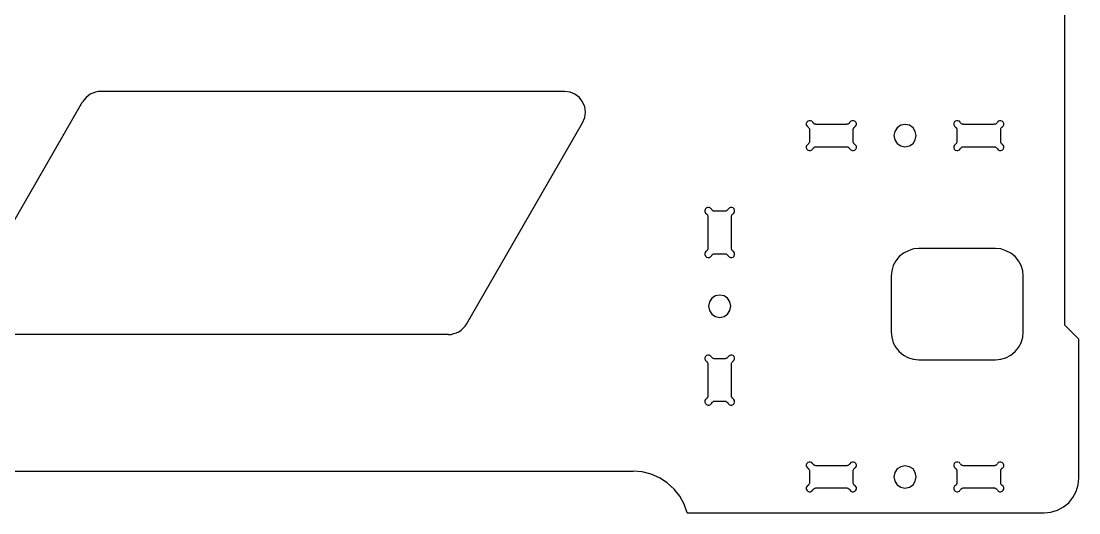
# Model space of a CAD drawing. Header units: inches. Extents: x 205 to 851, y 195 to 660.
# Drawn here: x 427.7 to 579.8, y 195.4 to 266 of the extents above; entities that cross this region are included whole.
import ezdxf

# ---------------------------------------------------------------- set-up
doc = ezdxf.new("R2010")
doc.units = ezdxf.units.IN
doc.header["$MEASUREMENT"] = 0
doc.layers.add('Capa 1', color=7, linetype='Continuous')

msp = doc.modelspace()

# ---------------------------------------------------------------- linework, layer by layer
at = {"layer": 'Capa 1', "color": 7, "lineweight": 25, "true_color": 0xffffff}
for points in [[(577.81, 222.36), (577.81, 335.84)], [(439.17, 255.94), (438.78, 255.91), (438.4, 255.83), (438.01, 255.69), (437.66, 255.52), (437.34, 255.31), (437.06, 255.06), (436.77, 254.74), (436.56, 254.42)], [(505.88, 255.94), (439.17, 255.94)], [(508.46, 251.42), (508.78, 252.17), (508.88, 252.94), (508.78, 253.72), (508.46, 254.42), (508, 255.06), (507.37, 255.52), (506.66, 255.83), (505.88, 255.94)], [(419.88, 225.5), (436.56, 254.42)], [(491.77, 222.5), (508.46, 251.42)], [(541.55, 251.5), (541.44, 251.64), (541.23, 251.71), (541.06, 251.71), (540.84, 251.64), (540.7, 251.5), (540.63, 251.32), (540.63, 251.11), (540.74, 250.93), (540.88, 250.79)], [(541.55, 251.5), (541.58, 251.42), (541.65, 251.39), (541.69, 251.32), (541.76, 251.28), (541.8, 251.28), (541.87, 251.25), (541.94, 251.25), (542.01, 251.21)], [(542.01, 251.21), (546.45, 251.21)], [(546.45, 251.21), (546.52, 251.25), (546.59, 251.25), (546.66, 251.28), (546.7, 251.28), (546.77, 251.32), (546.81, 251.39), (546.88, 251.42), (546.91, 251.5)], [(547.58, 250.79), (547.72, 250.93), (547.83, 251.11), (547.83, 251.32), (547.76, 251.5), (547.62, 251.64), (547.41, 251.71), (547.23, 251.71), (547.02, 251.64), (546.91, 251.5)], [(556.44, 249.59), (556.3, 250.19), (555.98, 250.72), (555.45, 251.07), (554.81, 251.18), (554.21, 251.07), (553.68, 250.72), (553.37, 250.19), (553.23, 249.59), (553.37, 248.96), (553.68, 248.46), (554.21, 248.11), (554.81, 247.97), (555.45, 248.11), (555.98, 248.46), (556.3, 248.96), (556.44, 249.59)], [(562.75, 251.5), (562.65, 251.64), (562.43, 251.71), (562.26, 251.71), (562.05, 251.64), (561.9, 251.5), (561.83, 251.32), (561.83, 251.11), (561.94, 250.93), (562.08, 250.79)], [(562.75, 251.5), (562.79, 251.42), (562.86, 251.39), (562.89, 251.32), (562.96, 251.28), (563, 251.28), (563.07, 251.25), (563.14, 251.25), (563.21, 251.21)], [(563.21, 251.21), (567.65, 251.21)], [(567.65, 251.21), (567.73, 251.25), (567.8, 251.25), (567.87, 251.28), (567.9, 251.28), (567.97, 251.32), (568.01, 251.39), (568.08, 251.42), (568.11, 251.5)], [(568.78, 250.79), (568.92, 250.93), (569.03, 251.11), (569.03, 251.32), (568.96, 251.5), (568.82, 251.64), (568.61, 251.71), (568.43, 251.71), (568.22, 251.64), (568.11, 251.5)], [(541.13, 250.37), (541.13, 250.44), (541.13, 250.51), (541.09, 250.54), (541.06, 250.61), (541.02, 250.68), (540.98, 250.72), (540.95, 250.75), (540.88, 250.79)], [(541.13, 248.78), (541.13, 250.37)], [(547.58, 250.79), (547.51, 250.75), (547.48, 250.72), (547.44, 250.68), (547.41, 250.61), (547.37, 250.54), (547.33, 250.51), (547.33, 250.44), (547.33, 250.37)], [(547.33, 250.37), (547.33, 248.78)], [(562.33, 250.37), (562.33, 250.44), (562.33, 250.51), (562.29, 250.54), (562.26, 250.61), (562.22, 250.68), (562.19, 250.72), (562.15, 250.75), (562.08, 250.79)], [(562.33, 248.78), (562.33, 250.37)], [(568.78, 250.79), (568.71, 250.75), (568.68, 250.72), (568.64, 250.68), (568.61, 250.61), (568.57, 250.54), (568.54, 250.51), (568.54, 250.44), (568.54, 250.37)], [(568.54, 250.37), (568.54, 248.78)], [(540.88, 248.36), (540.74, 248.21), (540.63, 248.04), (540.63, 247.83), (540.7, 247.65), (540.84, 247.51), (541.06, 247.44), (541.23, 247.44), (541.44, 247.54), (541.55, 247.69)], [(540.88, 248.36), (540.95, 248.39), (540.98, 248.43), (541.02, 248.5), (541.06, 248.53), (541.09, 248.6), (541.13, 248.67), (541.13, 248.74), (541.13, 248.78)], [(542.01, 247.93), (541.94, 247.93), (541.87, 247.9), (541.8, 247.9), (541.76, 247.86), (541.69, 247.83), (541.65, 247.79), (541.58, 247.72), (541.55, 247.69)], [(546.45, 247.93), (542.01, 247.93)], [(546.91, 247.69), (546.88, 247.72), (546.81, 247.79), (546.77, 247.83), (546.7, 247.86), (546.66, 247.9), (546.59, 247.9), (546.52, 247.93), (546.45, 247.93)], [(546.91, 247.69), (547.02, 247.54), (547.23, 247.44), (547.41, 247.44), (547.62, 247.51), (547.76, 247.65), (547.83, 247.83), (547.83, 248.04), (547.72, 248.21), (547.58, 248.36)], [(547.33, 248.78), (547.33, 248.74), (547.33, 248.67), (547.37, 248.6), (547.41, 248.53), (547.44, 248.5), (547.48, 248.43), (547.51, 248.39), (547.58, 248.36)], [(562.08, 248.36), (561.94, 248.21), (561.83, 248.04), (561.83, 247.83), (561.9, 247.65), (562.05, 247.51), (562.26, 247.44), (562.43, 247.44), (562.65, 247.54), (562.75, 247.69)], [(562.08, 248.36), (562.15, 248.39), (562.19, 248.43), (562.22, 248.5), (562.26, 248.53), (562.29, 248.6), (562.33, 248.67), (562.33, 248.74), (562.33, 248.78)], [(563.21, 247.93), (563.14, 247.93), (563.07, 247.9), (563, 247.9), (562.96, 247.86), (562.89, 247.83), (562.86, 247.79), (562.79, 247.72), (562.75, 247.69)], [(567.65, 247.93), (563.21, 247.93)], [(568.11, 247.69), (568.08, 247.72), (568.01, 247.79), (567.97, 247.83), (567.9, 247.86), (567.87, 247.9), (567.8, 247.9), (567.73, 247.93), (567.65, 247.93)], [(568.11, 247.69), (568.22, 247.54), (568.43, 247.44), (568.61, 247.44), (568.82, 247.51), (568.96, 247.65), (569.03, 247.83), (569.03, 248.04), (568.92, 248.21), (568.78, 248.36)], [(568.54, 248.78), (568.54, 248.74), (568.54, 248.67), (568.57, 248.6), (568.61, 248.53), (568.64, 248.5), (568.68, 248.43), (568.71, 248.39), (568.78, 248.36)], [(526.98, 239.01), (526.84, 239.15), (526.66, 239.25), (526.45, 239.25), (526.27, 239.18), (526.13, 239.04), (526.03, 238.83), (526.06, 238.65), (526.13, 238.44), (526.27, 238.34)], [(526.98, 239.01), (527.01, 238.97), (527.05, 238.9), (527.09, 238.87), (527.16, 238.83), (527.23, 238.8), (527.26, 238.76), (527.33, 238.76), (527.4, 238.76)], [(528.95, 238.76), (529.03, 238.76), (529.1, 238.76), (529.17, 238.8), (529.2, 238.83), (529.27, 238.87), (529.31, 238.9), (529.38, 238.97), (529.41, 239.01)], [(530.08, 238.34), (530.22, 238.44), (530.33, 238.65), (530.33, 238.83), (530.26, 239.04), (530.12, 239.18), (529.91, 239.25), (529.73, 239.25), (529.52, 239.15), (529.41, 239.01)], [(526.52, 237.88), (526.52, 237.95), (526.52, 238.02), (526.49, 238.09), (526.49, 238.16), (526.42, 238.2), (526.38, 238.23), (526.34, 238.3), (526.27, 238.34)], [(526.52, 233.43), (526.52, 237.88)], [(527.4, 238.76), (528.95, 238.76)], [(530.08, 238.34), (530.01, 238.3), (529.98, 238.23), (529.94, 238.2), (529.91, 238.16), (529.87, 238.09), (529.84, 238.02), (529.84, 237.95), (529.84, 237.88)], [(529.84, 237.88), (529.84, 233.43)], [(526.27, 232.97), (526.13, 232.87), (526.06, 232.66), (526.03, 232.48), (526.13, 232.27), (526.27, 232.13), (526.45, 232.06), (526.66, 232.06), (526.84, 232.16), (526.98, 232.3)], [(526.27, 232.97), (526.34, 233.04), (526.38, 233.08), (526.42, 233.12), (526.49, 233.19), (526.49, 233.22), (526.52, 233.29), (526.52, 233.36), (526.52, 233.43)], [(529.41, 232.3), (529.52, 232.16), (529.73, 232.06), (529.91, 232.06), (530.12, 232.13), (530.26, 232.27), (530.33, 232.48), (530.33, 232.66), (530.22, 232.87), (530.08, 232.97)], [(529.84, 233.43), (529.84, 233.36), (529.84, 233.29), (529.87, 233.22), (529.91, 233.19), (529.94, 233.12), (529.98, 233.08), (530.01, 233.04), (530.08, 232.97)], [(556.82, 233.36), (556.05, 233.29), (555.31, 233.04), (554.6, 232.69), (554, 232.2), (553.51, 231.56), (553.12, 230.89), (552.91, 230.15), (552.84, 229.38)], [(567.83, 233.36), (556.82, 233.36)], [(571.82, 229.38), (571.75, 230.15), (571.54, 230.89), (571.15, 231.56), (570.65, 232.2), (570.05, 232.69), (569.35, 233.04), (568.61, 233.29), (567.83, 233.36)], [(527.4, 232.55), (527.33, 232.55), (527.26, 232.55), (527.23, 232.52), (527.16, 232.48), (527.09, 232.45), (527.05, 232.41), (527.01, 232.37), (526.98, 232.3)], [(528.95, 232.55), (527.4, 232.55)], [(529.41, 232.3), (529.38, 232.37), (529.31, 232.41), (529.27, 232.45), (529.2, 232.48), (529.17, 232.52), (529.1, 232.55), (529.03, 232.55), (528.95, 232.55)], [(552.84, 229.38), (552.84, 221.37)], [(571.82, 221.37), (571.82, 229.38)], [(529.8, 225.07), (529.66, 225.67), (529.31, 226.2), (528.81, 226.55), (528.18, 226.66), (527.58, 226.55), (527.05, 226.2), (526.7, 225.67), (526.59, 225.07), (526.7, 224.44), (527.05, 223.94), (527.58, 223.59), (528.18, 223.45), (528.81, 223.59), (529.31, 223.94), (529.66, 224.44), (529.8, 225.07)], [(489.16, 221.02), (489.55, 221.02), (489.94, 221.12), (490.33, 221.23), (490.68, 221.4), (491, 221.62), (491.28, 221.9), (491.56, 222.18), (491.77, 222.5)], [(579.83, 220.34), (577.81, 222.36)], [(489.16, 221.02), (422.45, 221.02)], [(552.84, 221.37), (552.91, 220.59), (553.12, 219.82), (553.51, 219.15), (554, 218.55), (554.6, 218.02), (555.31, 217.66), (556.05, 217.45), (556.82, 217.35)], [(567.83, 217.35), (568.61, 217.45), (569.35, 217.66), (570.05, 218.02), (570.65, 218.55), (571.15, 219.15), (571.54, 219.82), (571.75, 220.59), (571.82, 221.37)], [(579.83, 200.34), (579.83, 220.34)], [(526.98, 217.81), (526.84, 217.95), (526.66, 218.05), (526.45, 218.05), (526.27, 217.98), (526.13, 217.84), (526.03, 217.63), (526.06, 217.45), (526.13, 217.28), (526.27, 217.13)], [(526.98, 217.81), (527.01, 217.77), (527.05, 217.7), (527.09, 217.66), (527.16, 217.63), (527.23, 217.59), (527.26, 217.59), (527.33, 217.56), (527.4, 217.56)], [(527.4, 217.56), (528.95, 217.56)], [(528.95, 217.56), (529.03, 217.56), (529.1, 217.59), (529.17, 217.59), (529.2, 217.63), (529.27, 217.66), (529.31, 217.7), (529.38, 217.77), (529.41, 217.81)], [(530.08, 217.13), (530.22, 217.28), (530.33, 217.45), (530.33, 217.63), (530.26, 217.84), (530.12, 217.98), (529.91, 218.05), (529.73, 218.05), (529.52, 217.95), (529.41, 217.81)], [(526.52, 216.68), (526.52, 216.75), (526.52, 216.82), (526.49, 216.89), (526.49, 216.96), (526.42, 216.99), (526.38, 217.03), (526.34, 217.1), (526.27, 217.13)], [(526.52, 212.23), (526.52, 216.68)], [(530.08, 217.13), (530.01, 217.1), (529.98, 217.03), (529.94, 216.99), (529.91, 216.96), (529.87, 216.89), (529.84, 216.82), (529.84, 216.75), (529.84, 216.68)], [(529.84, 216.68), (529.84, 212.23)], [(556.82, 217.35), (567.83, 217.35)], [(526.27, 211.81), (526.13, 211.67), (526.06, 211.49), (526.03, 211.28), (526.13, 211.07), (526.27, 210.93), (526.45, 210.86), (526.66, 210.86), (526.84, 210.96), (526.98, 211.1)], [(526.27, 211.81), (526.34, 211.84), (526.38, 211.88), (526.42, 211.91), (526.49, 211.98), (526.49, 212.02), (526.52, 212.09), (526.52, 212.16), (526.52, 212.23)], [(529.41, 211.1), (529.52, 210.96), (529.73, 210.86), (529.91, 210.86), (530.12, 210.93), (530.26, 211.07), (530.33, 211.28), (530.33, 211.49), (530.22, 211.67), (530.08, 211.81)], [(529.84, 212.23), (529.84, 212.16), (529.84, 212.09), (529.87, 212.02), (529.91, 211.98), (529.94, 211.91), (529.98, 211.88), (530.01, 211.84), (530.08, 211.81)], [(527.4, 211.35), (527.33, 211.35), (527.26, 211.35), (527.23, 211.31), (527.16, 211.28), (527.09, 211.24), (527.05, 211.21), (527.01, 211.17), (526.98, 211.1)], [(528.95, 211.35), (527.4, 211.35)], [(529.41, 211.1), (529.38, 211.17), (529.31, 211.21), (529.27, 211.24), (529.2, 211.28), (529.17, 211.31), (529.1, 211.35), (529.03, 211.35), (528.95, 211.35)], [(541.55, 202.42), (541.44, 202.6), (541.23, 202.67), (541.06, 202.67), (540.84, 202.6), (540.7, 202.46), (540.63, 202.28), (540.63, 202.07), (540.74, 201.89), (540.88, 201.75)], [(541.55, 202.42), (541.58, 202.39), (541.65, 202.32), (541.69, 202.28), (541.76, 202.25), (541.8, 202.21), (541.87, 202.21), (541.94, 202.18), (542.01, 202.18)], [(546.45, 202.18), (546.52, 202.18), (546.59, 202.21), (546.66, 202.21), (546.7, 202.25), (546.77, 202.28), (546.81, 202.32), (546.88, 202.39), (546.91, 202.42)], [(547.58, 201.75), (547.72, 201.89), (547.83, 202.07), (547.83, 202.28), (547.76, 202.46), (547.62, 202.6), (547.41, 202.67), (547.23, 202.67), (547.02, 202.6), (546.91, 202.42)], [(562.75, 202.42), (562.65, 202.6), (562.43, 202.67), (562.26, 202.67), (562.05, 202.6), (561.9, 202.46), (561.83, 202.28), (561.83, 202.07), (561.94, 201.89), (562.08, 201.75)], [(562.75, 202.42), (562.79, 202.39), (562.86, 202.32), (562.89, 202.28), (562.96, 202.25), (563, 202.21), (563.07, 202.21), (563.14, 202.18), (563.21, 202.18)], [(567.65, 202.18), (567.73, 202.18), (567.8, 202.21), (567.87, 202.21), (567.9, 202.25), (567.97, 202.28), (568.01, 202.32), (568.08, 202.39), (568.11, 202.42)], [(568.78, 201.75), (568.92, 201.89), (569.03, 202.07), (569.03, 202.28), (568.96, 202.46), (568.82, 202.6), (568.61, 202.67), (568.43, 202.67), (568.22, 202.6), (568.11, 202.42)], [(232.59, 201.37), (515.73, 201.37)], [(523.49, 195.37), (523.06, 196.6), (522.43, 197.77), (521.62, 198.79), (520.63, 199.67), (519.54, 200.41), (518.34, 200.94), (517.03, 201.26), (515.73, 201.37)], [(541.13, 201.33), (541.13, 201.4), (541.13, 201.44), (541.09, 201.51), (541.06, 201.58), (541.02, 201.61), (540.98, 201.68), (540.95, 201.72), (540.88, 201.75)], [(541.13, 199.74), (541.13, 201.33)], [(542.01, 202.18), (546.45, 202.18)], [(547.58, 201.75), (547.51, 201.72), (547.48, 201.68), (547.44, 201.61), (547.41, 201.58), (547.37, 201.51), (547.33, 201.44), (547.33, 201.4), (547.33, 201.33)], [(547.33, 201.33), (547.33, 199.74)], [(556.44, 200.55), (556.3, 201.15), (555.98, 201.68), (555.45, 202), (554.81, 202.14), (554.21, 202), (553.68, 201.68), (553.37, 201.15), (553.23, 200.55), (553.37, 199.92), (553.68, 199.39), (554.21, 199.07), (554.81, 198.93), (555.45, 199.07), (555.98, 199.39), (556.3, 199.92), (556.44, 200.55)], [(562.33, 201.33), (562.33, 201.4), (562.33, 201.44), (562.29, 201.51), (562.26, 201.58), (562.22, 201.61), (562.19, 201.68), (562.15, 201.72), (562.08, 201.75)], [(562.33, 199.74), (562.33, 201.33)], [(563.21, 202.18), (567.65, 202.18)], [(568.78, 201.75), (568.71, 201.72), (568.68, 201.68), (568.64, 201.61), (568.61, 201.58), (568.57, 201.51), (568.54, 201.44), (568.54, 201.4), (568.54, 201.33)], [(568.54, 201.33), (568.54, 199.74)], [(540.88, 199.32), (540.74, 199.18), (540.63, 199), (540.63, 198.79), (540.7, 198.61), (540.84, 198.47), (541.06, 198.4), (541.23, 198.4), (541.44, 198.47), (541.55, 198.65)], [(540.88, 199.32), (540.95, 199.35), (540.98, 199.39), (541.02, 199.46), (541.06, 199.5), (541.09, 199.57), (541.13, 199.64), (541.13, 199.67), (541.13, 199.74)], [(546.91, 198.65), (547.02, 198.47), (547.23, 198.4), (547.41, 198.4), (547.62, 198.47), (547.76, 198.61), (547.83, 198.79), (547.83, 199), (547.72, 199.18), (547.58, 199.32)], [(547.33, 199.74), (547.33, 199.67), (547.33, 199.64), (547.37, 199.57), (547.41, 199.5), (547.44, 199.46), (547.48, 199.39), (547.51, 199.35), (547.58, 199.32)], [(562.08, 199.32), (561.94, 199.18), (561.83, 199), (561.83, 198.79), (561.9, 198.61), (562.05, 198.47), (562.26, 198.4), (562.43, 198.4), (562.65, 198.47), (562.75, 198.65)], [(562.08, 199.32), (562.15, 199.35), (562.19, 199.39), (562.22, 199.46), (562.26, 199.5), (562.29, 199.57), (562.33, 199.64), (562.33, 199.67), (562.33, 199.74)], [(568.11, 198.65), (568.22, 198.47), (568.43, 198.4), (568.61, 198.4), (568.82, 198.47), (568.96, 198.61), (569.03, 198.79), (569.03, 199), (568.92, 199.18), (568.78, 199.32)], [(568.54, 199.74), (568.54, 199.67), (568.54, 199.64), (568.57, 199.57), (568.61, 199.5), (568.64, 199.46), (568.68, 199.39), (568.71, 199.35), (568.78, 199.32)], [(574.82, 195.37), (575.8, 195.44), (576.76, 195.76), (577.6, 196.22), (578.38, 196.81), (578.98, 197.59), (579.44, 198.44), (579.72, 199.39), (579.83, 200.34)], [(542.01, 198.9), (541.94, 198.9), (541.87, 198.86), (541.8, 198.86), (541.76, 198.83), (541.69, 198.79), (541.65, 198.76), (541.58, 198.68), (541.55, 198.65)], [(546.45, 198.9), (542.01, 198.9)], [(546.91, 198.65), (546.88, 198.68), (546.81, 198.76), (546.77, 198.79), (546.7, 198.83), (546.66, 198.86), (546.59, 198.86), (546.52, 198.9), (546.45, 198.9)], [(563.21, 198.9), (563.14, 198.9), (563.07, 198.86), (563, 198.86), (562.96, 198.83), (562.89, 198.79), (562.86, 198.76), (562.79, 198.68), (562.75, 198.65)], [(567.65, 198.9), (563.21, 198.9)], [(568.11, 198.65), (568.08, 198.68), (568.01, 198.76), (567.97, 198.79), (567.9, 198.83), (567.87, 198.86), (567.8, 198.86), (567.73, 198.9), (567.65, 198.9)], [(523.49, 195.37), (574.82, 195.37)]]:
    msp.add_lwpolyline(points, dxfattribs=at)

doc.saveas('drawing.dxf')
